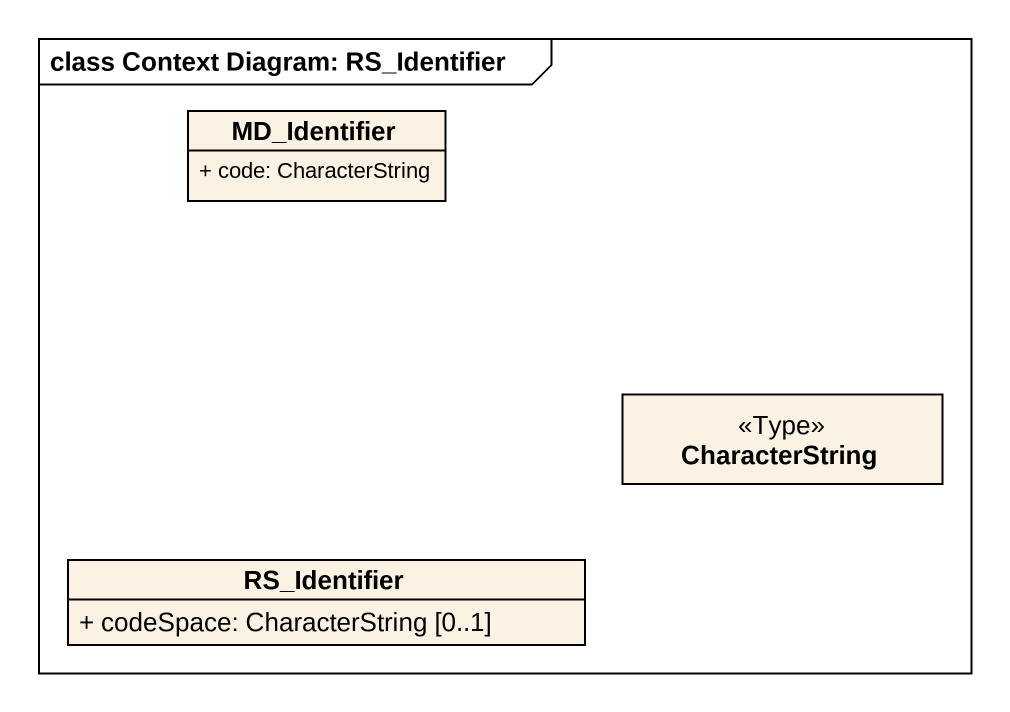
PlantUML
@startuml
mainframe class Context Diagram: RS_Identifier
hide circle
hide empty members
skinparam classAttributeIconSize 0
class MD_Identifier {
  + code: CharacterString
}
class CharacterString <<Type>>
class RS_Identifier {
  + codeSpace: CharacterString [0..1]
}
@enduml
